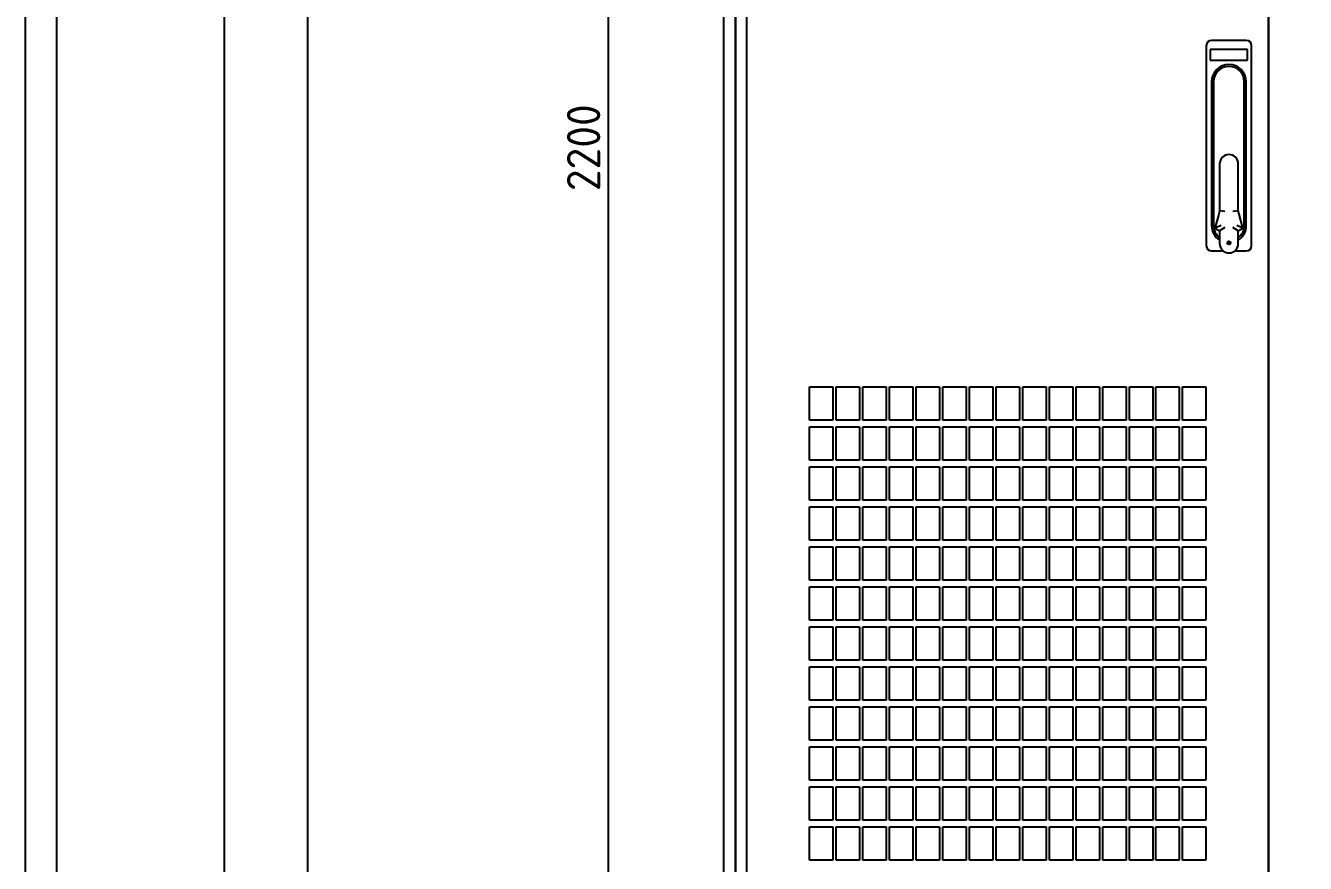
# Model space of a CAD drawing. Header units: inches. Extents: x 0 to 420, y 0 to 297.
# Drawn here: x 0.5 to 77.3, y 150.2 to 200.5 of the extents above; entities that cross this region are included whole.
import ezdxf
from ezdxf.enums import TextEntityAlignment as Align

# ---------------------------------------------------------------- set-up
doc = ezdxf.new("R2010")
doc.units = ezdxf.units.IN
doc.layers.add('Default', color=7, linetype='Continuous')
doc.layers.add('DV1_Default', color=7, linetype='Continuous')
doc.styles.add('SEACAD_seiso_ttf', font='seiso.ttf', dxfattribs={"height": 2})
doc.dimstyles.new('ISO', dxfattribs={"dimtxt": 2, "dimasz": 2, "dimexe": 1, "dimexo": 0, "dimgap": 1, "dimtad": 1, "dimlfac": 12.5, "dimtxsty": 'SEACAD_seiso_ttf', "dimblk1": '_SE_FILLED', "dimblk2": '_SE_FILLED', "dimsah": 1, "dimcen": 1, "dimclrd": 7, "dimclre": 7, "dimclrt": 7, "dimadec": 0, "dimazin": 0, "dimtfac": 1, "dimtmove": 0, "dimatfit": 3, "dimfxl": 1, "dimtolj": 1, "dimarcsym": 0})

# ---------------------------------------------------------------- blocks, each defined once
blk = doc.blocks.new('SE')
at = {"layer": 'DV1_Default', "color": 7, "linetype": 'Continuous', "ltscale": 25.4}
for p, q in [((42.389, 280.566), (42.389, 105.286)), ((43.109, 280.566), (43.109, 105.286)), ((43.109, 280.566), (43.109, 105.286)), ((43.109, 280.566), (43.109, 105.286)), ((43.109, 280.566), (43.109, 105.286)), ((43.109, 280.566), (43.109, 105.286)), ((43.109, 280.566), (43.109, 121.286)), ((43.109, 105.286), (43.109, 280.566)), ((43.109, 280.566), (43.109, 105.286)), ((43.109, 105.286), (43.109, 280.566)), ((43.109, 105.286), (43.109, 280.566)), ((43.109, 105.286), (43.109, 280.566)), ((43.109, 280.566), (43.109, 105.286)), ((43.109, 280.566), (43.109, 105.286)), ((43.109, 280.566), (43.109, 105.286)), ((43.109, 280.566), (43.109, 121.286)), ((43.109, 105.286), (43.109, 280.566)), ((43.109, 280.566), (43.109, 105.286)), ((43.109, 105.286), (43.109, 280.566)), ((43.789, 110.326), (43.789, 275.526)), ((43.789, 110.326), (43.789, 275.526)), ((75.109, 110.326), (75.109, 275.526)), ((43.109, 105.286), (43.109, 264.566)), ((43.109, 105.286), (43.109, 264.566)), ((43.109, 105.286), (43.109, 264.566)), ((43.109, 105.286), (43.109, 264.566)), ((43.109, 105.286), (43.109, 264.566)), ((43.109, 105.286), (43.109, 264.566)), ((43.109, 105.286), (43.109, 264.566)), ((43.109, 105.286), (43.109, 264.566)), ((43.109, 105.286), (43.109, 264.566)), ((43.109, 105.286), (43.109, 264.566)), ((43.109, 105.286), (43.109, 264.566)), ((43.109, 105.286), (43.109, 264.566)), ((75.109, 259.526), (75.109, 110.326)), ((71.37, 199.249), (71.37, 187.249)), ((71.61, 199.029), (71.61, 198.389)), ((73.85, 199.029), (71.61, 199.029)), ((73.77, 199.569), (71.69, 199.569)), ((73.85, 198.389), (73.85, 199.029)), ((74.09, 187.249), (74.09, 199.249)), ((71.61, 198.389), (73.85, 198.389)), ((71.69, 197.089), (71.69, 188.449)), ((71.81, 197.089), (71.81, 188.449)), ((73.65, 188.449), (73.65, 197.089)), ((73.77, 188.449), (73.77, 197.089)), ((72.17, 192.154), (72.17, 189.337)), ((73.29, 189.337), (73.29, 192.154)), ((72.115, 189.13), (71.89, 188.288)), ((72.17, 189.337), (72.115, 189.13)), ((72.49, 189.295), (72.17, 189.337)), ((73.29, 189.337), (72.97, 189.295)), ((73.346, 189.13), (73.29, 189.337)), ((73.57, 188.288), (73.346, 189.13)), ((72.266, 188.454), (71.89, 188.288)), ((71.89, 188.288), (72.17, 188.143)), ((72.49, 188.338), (72.17, 188.143)), ((73.29, 188.143), (72.97, 188.338)), ((73.57, 188.288), (73.195, 188.454)), ((73.29, 188.143), (73.57, 188.288)), ((72.17, 188.143), (72.17, 187.369)), ((73.29, 187.369), (73.29, 188.143)), ((71.69, 186.929), (72.384, 186.929)), ((73.076, 186.929), (73.77, 186.929)), ((47.549, 176.766), (47.549, 178.766)), ((47.549, 178.766), (48.949, 178.766)), ((48.949, 178.766), (48.949, 176.766)), ((49.149, 176.766), (49.149, 178.766)), ((49.149, 178.766), (50.549, 178.766)), ((50.549, 178.766), (50.549, 176.766)), ((50.749, 176.766), (50.749, 178.766)), ((50.749, 178.766), (52.149, 178.766)), ((52.149, 178.766), (52.149, 176.766)), ((52.349, 176.766), (52.349, 178.766)), ((52.349, 178.766), (53.749, 178.766)), ((53.749, 178.766), (53.749, 176.766)), ((53.949, 176.766), (53.949, 178.766)), ((53.949, 178.766), (55.349, 178.766)), ((55.349, 178.766), (55.349, 176.766)), ((55.549, 176.766), (55.549, 178.766)), ((55.549, 178.766), (56.949, 178.766)), ((56.949, 178.766), (56.949, 176.766)), ((57.149, 176.766), (57.149, 178.766)), ((57.149, 178.766), (58.549, 178.766)), ((58.549, 178.766), (58.549, 176.766)), ((58.749, 176.766), (58.749, 178.766)), ((58.749, 178.766), (60.149, 178.766)), ((60.149, 178.766), (60.149, 176.766)), ((60.349, 176.766), (60.349, 178.766)), ((60.349, 178.766), (61.749, 178.766)), ((61.749, 178.766), (61.749, 176.766)), ((61.949, 176.766), (61.949, 178.766)), ((61.949, 178.766), (63.349, 178.766)), ((63.349, 178.766), (63.349, 176.766)), ((63.549, 176.766), (63.549, 178.766)), ((63.549, 178.766), (64.949, 178.766)), ((64.949, 178.766), (64.949, 176.766)), ((65.149, 176.766), (65.149, 178.766)), ((65.149, 178.766), (66.549, 178.766)), ((66.549, 178.766), (66.549, 176.766)), ((66.749, 176.766), (66.749, 178.766)), ((66.749, 178.766), (68.149, 178.766)), ((68.149, 178.766), (68.149, 176.766)), ((68.349, 176.766), (68.349, 178.766)), ((68.349, 178.766), (69.749, 178.766)), ((69.749, 178.766), (69.749, 176.766)), ((69.949, 176.766), (69.949, 178.766)), ((69.949, 178.766), (71.349, 178.766)), ((71.349, 178.766), (71.349, 176.766)), ((48.949, 176.766), (47.549, 176.766)), ((50.549, 176.766), (49.149, 176.766)), ((52.149, 176.766), (50.749, 176.766)), ((53.749, 176.766), (52.349, 176.766)), ((55.349, 176.766), (53.949, 176.766)), ((56.949, 176.766), (55.549, 176.766)), ((58.549, 176.766), (57.149, 176.766)), ((60.149, 176.766), (58.749, 176.766)), ((61.749, 176.766), (60.349, 176.766)), ((63.349, 176.766), (61.949, 176.766)), ((64.949, 176.766), (63.549, 176.766)), ((66.549, 176.766), (65.149, 176.766)), ((68.149, 176.766), (66.749, 176.766)), ((69.749, 176.766), (68.349, 176.766)), ((71.349, 176.766), (69.949, 176.766)), ((47.549, 174.366), (47.549, 176.366)), ((47.549, 176.366), (48.949, 176.366)), ((48.949, 176.366), (48.949, 174.366)), ((49.149, 174.366), (49.149, 176.366)), ((49.149, 176.366), (50.549, 176.366)), ((50.549, 176.366), (50.549, 174.366)), ((50.749, 174.366), (50.749, 176.366)), ((50.749, 176.366), (52.149, 176.366)), ((52.149, 176.366), (52.149, 174.366)), ((52.349, 174.366), (52.349, 176.366)), ((52.349, 176.366), (53.749, 176.366)), ((53.749, 176.366), (53.749, 174.366)), ((53.949, 174.366), (53.949, 176.366)), ((53.949, 176.366), (55.349, 176.366)), ((55.349, 176.366), (55.349, 174.366)), ((55.549, 174.366), (55.549, 176.366)), ((55.549, 176.366), (56.949, 176.366)), ((56.949, 176.366), (56.949, 174.366)), ((57.149, 174.366), (57.149, 176.366)), ((57.149, 176.366), (58.549, 176.366)), ((58.549, 176.366), (58.549, 174.366)), ((58.749, 174.366), (58.749, 176.366)), ((58.749, 176.366), (60.149, 176.366)), ((60.149, 176.366), (60.149, 174.366)), ((60.349, 174.366), (60.349, 176.366)), ((60.349, 176.366), (61.749, 176.366)), ((61.749, 176.366), (61.749, 174.366)), ((61.949, 174.366), (61.949, 176.366)), ((61.949, 176.366), (63.349, 176.366)), ((63.349, 176.366), (63.349, 174.366)), ((63.549, 174.366), (63.549, 176.366)), ((63.549, 176.366), (64.949, 176.366)), ((64.949, 176.366), (64.949, 174.366)), ((65.149, 174.366), (65.149, 176.366)), ((65.149, 176.366), (66.549, 176.366)), ((66.549, 176.366), (66.549, 174.366)), ((66.749, 174.366), (66.749, 176.366)), ((66.749, 176.366), (68.149, 176.366)), ((68.149, 176.366), (68.149, 174.366)), ((68.349, 174.366), (68.349, 176.366)), ((68.349, 176.366), (69.749, 176.366)), ((69.749, 176.366), (69.749, 174.366)), ((69.949, 174.366), (69.949, 176.366)), ((69.949, 176.366), (71.349, 176.366)), ((71.349, 176.366), (71.349, 174.366)), ((48.949, 174.366), (47.549, 174.366)), ((47.549, 171.966), (47.549, 173.966)), ((47.549, 173.966), (48.949, 173.966)), ((48.949, 173.966), (48.949, 171.966)), ((50.549, 174.366), (49.149, 174.366)), ((49.149, 171.966), (49.149, 173.966)), ((49.149, 173.966), (50.549, 173.966)), ((50.549, 173.966), (50.549, 171.966)), ((52.149, 174.366), (50.749, 174.366)), ((50.749, 171.966), (50.749, 173.966)), ((50.749, 173.966), (52.149, 173.966)), ((52.149, 173.966), (52.149, 171.966)), ((53.749, 174.366), (52.349, 174.366)), ((52.349, 171.966), (52.349, 173.966)), ((52.349, 173.966), (53.749, 173.966)), ((53.749, 173.966), (53.749, 171.966)), ((55.349, 174.366), (53.949, 174.366)), ((53.949, 171.966), (53.949, 173.966)), ((53.949, 173.966), (55.349, 173.966)), ((55.349, 173.966), (55.349, 171.966)), ((56.949, 174.366), (55.549, 174.366)), ((55.549, 171.966), (55.549, 173.966)), ((55.549, 173.966), (56.949, 173.966)), ((56.949, 173.966), (56.949, 171.966)), ((58.549, 174.366), (57.149, 174.366)), ((57.149, 171.966), (57.149, 173.966)), ((57.149, 173.966), (58.549, 173.966)), ((58.549, 173.966), (58.549, 171.966)), ((60.149, 174.366), (58.749, 174.366)), ((58.749, 171.966), (58.749, 173.966)), ((58.749, 173.966), (60.149, 173.966)), ((60.149, 173.966), (60.149, 171.966)), ((61.749, 174.366), (60.349, 174.366)), ((60.349, 171.966), (60.349, 173.966)), ((60.349, 173.966), (61.749, 173.966)), ((61.749, 173.966), (61.749, 171.966)), ((63.349, 174.366), (61.949, 174.366)), ((61.949, 171.966), (61.949, 173.966)), ((61.949, 173.966), (63.349, 173.966)), ((63.349, 173.966), (63.349, 171.966)), ((64.949, 174.366), (63.549, 174.366)), ((63.549, 171.966), (63.549, 173.966)), ((63.549, 173.966), (64.949, 173.966)), ((64.949, 173.966), (64.949, 171.966)), ((66.549, 174.366), (65.149, 174.366)), ((65.149, 171.966), (65.149, 173.966)), ((65.149, 173.966), (66.549, 173.966)), ((66.549, 173.966), (66.549, 171.966)), ((68.149, 174.366), (66.749, 174.366)), ((66.749, 171.966), (66.749, 173.966)), ((66.749, 173.966), (68.149, 173.966)), ((68.149, 173.966), (68.149, 171.966)), ((69.749, 174.366), (68.349, 174.366)), ((68.349, 171.966), (68.349, 173.966)), ((68.349, 173.966), (69.749, 173.966)), ((69.749, 173.966), (69.749, 171.966)), ((71.349, 174.366), (69.949, 174.366)), ((69.949, 171.966), (69.949, 173.966)), ((69.949, 173.966), (71.349, 173.966)), ((71.349, 173.966), (71.349, 171.966)), ((48.949, 171.966), (47.549, 171.966)), ((47.549, 169.566), (47.549, 171.566)), ((47.549, 171.566), (48.949, 171.566)), ((48.949, 171.566), (48.949, 169.566)), ((50.549, 171.966), (49.149, 171.966)), ((49.149, 169.566), (49.149, 171.566)), ((49.149, 171.566), (50.549, 171.566)), ((50.549, 171.566), (50.549, 169.566)), ((52.149, 171.966), (50.749, 171.966)), ((50.749, 169.566), (50.749, 171.566)), ((50.749, 171.566), (52.149, 171.566)), ((52.149, 171.566), (52.149, 169.566)), ((53.749, 171.966), (52.349, 171.966)), ((52.349, 169.566), (52.349, 171.566)), ((52.349, 171.566), (53.749, 171.566)), ((53.749, 171.566), (53.749, 169.566)), ((55.349, 171.966), (53.949, 171.966)), ((53.949, 169.566), (53.949, 171.566)), ((53.949, 171.566), (55.349, 171.566)), ((55.349, 171.566), (55.349, 169.566)), ((56.949, 171.966), (55.549, 171.966)), ((55.549, 169.566), (55.549, 171.566)), ((55.549, 171.566), (56.949, 171.566)), ((56.949, 171.566), (56.949, 169.566)), ((58.549, 171.966), (57.149, 171.966)), ((57.149, 169.566), (57.149, 171.566)), ((57.149, 171.566), (58.549, 171.566)), ((58.549, 171.566), (58.549, 169.566)), ((60.149, 171.966), (58.749, 171.966)), ((58.749, 169.566), (58.749, 171.566)), ((58.749, 171.566), (60.149, 171.566)), ((60.149, 171.566), (60.149, 169.566)), ((61.749, 171.966), (60.349, 171.966)), ((60.349, 169.566), (60.349, 171.566)), ((60.349, 171.566), (61.749, 171.566)), ((61.749, 171.566), (61.749, 169.566)), ((63.349, 171.966), (61.949, 171.966)), ((61.949, 169.566), (61.949, 171.566)), ((61.949, 171.566), (63.349, 171.566)), ((63.349, 171.566), (63.349, 169.566)), ((64.949, 171.966), (63.549, 171.966)), ((63.549, 169.566), (63.549, 171.566)), ((63.549, 171.566), (64.949, 171.566)), ((64.949, 171.566), (64.949, 169.566)), ((66.549, 171.966), (65.149, 171.966)), ((65.149, 169.566), (65.149, 171.566)), ((65.149, 171.566), (66.549, 171.566)), ((66.549, 171.566), (66.549, 169.566)), ((68.149, 171.966), (66.749, 171.966)), ((66.749, 169.566), (66.749, 171.566)), ((66.749, 171.566), (68.149, 171.566)), ((68.149, 171.566), (68.149, 169.566)), ((69.749, 171.966), (68.349, 171.966)), ((68.349, 169.566), (68.349, 171.566)), ((68.349, 171.566), (69.749, 171.566)), ((69.749, 171.566), (69.749, 169.566)), ((71.349, 171.966), (69.949, 171.966)), ((69.949, 169.566), (69.949, 171.566)), ((69.949, 171.566), (71.349, 171.566)), ((71.349, 171.566), (71.349, 169.566)), ((48.949, 169.566), (47.549, 169.566)), ((47.549, 167.166), (47.549, 169.166)), ((47.549, 169.166), (48.949, 169.166)), ((48.949, 169.166), (48.949, 167.166)), ((50.549, 169.566), (49.149, 169.566)), ((49.149, 167.166), (49.149, 169.166)), ((49.149, 169.166), (50.549, 169.166)), ((50.549, 169.166), (50.549, 167.166)), ((52.149, 169.566), (50.749, 169.566)), ((50.749, 167.166), (50.749, 169.166)), ((50.749, 169.166), (52.149, 169.166)), ((52.149, 169.166), (52.149, 167.166)), ((53.749, 169.566), (52.349, 169.566)), ((52.349, 167.166), (52.349, 169.166)), ((52.349, 169.166), (53.749, 169.166)), ((53.749, 169.166), (53.749, 167.166)), ((55.349, 169.566), (53.949, 169.566)), ((53.949, 167.166), (53.949, 169.166)), ((53.949, 169.166), (55.349, 169.166)), ((55.349, 169.166), (55.349, 167.166)), ((56.949, 169.566), (55.549, 169.566)), ((55.549, 167.166), (55.549, 169.166)), ((55.549, 169.166), (56.949, 169.166)), ((56.949, 169.166), (56.949, 167.166)), ((58.549, 169.566), (57.149, 169.566)), ((57.149, 167.166), (57.149, 169.166)), ((57.149, 169.166), (58.549, 169.166)), ((58.549, 169.166), (58.549, 167.166)), ((60.149, 169.566), (58.749, 169.566)), ((58.749, 167.166), (58.749, 169.166)), ((58.749, 169.166), (60.149, 169.166)), ((60.149, 169.166), (60.149, 167.166)), ((61.749, 169.566), (60.349, 169.566)), ((60.349, 167.166), (60.349, 169.166)), ((60.349, 169.166), (61.749, 169.166)), ((61.749, 169.166), (61.749, 167.166)), ((63.349, 169.566), (61.949, 169.566)), ((61.949, 167.166), (61.949, 169.166)), ((61.949, 169.166), (63.349, 169.166)), ((63.349, 169.166), (63.349, 167.166)), ((64.949, 169.566), (63.549, 169.566)), ((63.549, 167.166), (63.549, 169.166)), ((63.549, 169.166), (64.949, 169.166)), ((64.949, 169.166), (64.949, 167.166)), ((66.549, 169.566), (65.149, 169.566)), ((65.149, 167.166), (65.149, 169.166)), ((65.149, 169.166), (66.549, 169.166)), ((66.549, 169.166), (66.549, 167.166)), ((68.149, 169.566), (66.749, 169.566)), ((66.749, 167.166), (66.749, 169.166)), ((66.749, 169.166), (68.149, 169.166)), ((68.149, 169.166), (68.149, 167.166)), ((69.749, 169.566), (68.349, 169.566)), ((68.349, 167.166), (68.349, 169.166)), ((68.349, 169.166), (69.749, 169.166)), ((69.749, 169.166), (69.749, 167.166)), ((71.349, 169.566), (69.949, 169.566)), ((69.949, 167.166), (69.949, 169.166)), ((69.949, 169.166), (71.349, 169.166)), ((71.349, 169.166), (71.349, 167.166)), ((48.949, 167.166), (47.549, 167.166)), ((47.549, 164.766), (47.549, 166.766)), ((47.549, 166.766), (48.949, 166.766)), ((48.949, 166.766), (48.949, 164.766)), ((50.549, 167.166), (49.149, 167.166)), ((49.149, 164.766), (49.149, 166.766)), ((49.149, 166.766), (50.549, 166.766)), ((50.549, 166.766), (50.549, 164.766)), ((52.149, 167.166), (50.749, 167.166)), ((50.749, 164.766), (50.749, 166.766)), ((50.749, 166.766), (52.149, 166.766)), ((52.149, 166.766), (52.149, 164.766)), ((53.749, 167.166), (52.349, 167.166)), ((52.349, 164.766), (52.349, 166.766)), ((52.349, 166.766), (53.749, 166.766)), ((53.749, 166.766), (53.749, 164.766)), ((55.349, 167.166), (53.949, 167.166)), ((53.949, 164.766), (53.949, 166.766)), ((53.949, 166.766), (55.349, 166.766)), ((55.349, 166.766), (55.349, 164.766)), ((56.949, 167.166), (55.549, 167.166)), ((55.549, 164.766), (55.549, 166.766)), ((55.549, 166.766), (56.949, 166.766)), ((56.949, 166.766), (56.949, 164.766)), ((58.549, 167.166), (57.149, 167.166)), ((57.149, 164.766), (57.149, 166.766)), ((57.149, 166.766), (58.549, 166.766)), ((58.549, 166.766), (58.549, 164.766)), ((60.149, 167.166), (58.749, 167.166)), ((58.749, 164.766), (58.749, 166.766)), ((58.749, 166.766), (60.149, 166.766)), ((60.149, 166.766), (60.149, 164.766)), ((61.749, 167.166), (60.349, 167.166)), ((60.349, 164.766), (60.349, 166.766)), ((60.349, 166.766), (61.749, 166.766)), ((61.749, 166.766), (61.749, 164.766)), ((63.349, 167.166), (61.949, 167.166)), ((61.949, 164.766), (61.949, 166.766)), ((61.949, 166.766), (63.349, 166.766)), ((63.349, 166.766), (63.349, 164.766)), ((64.949, 167.166), (63.549, 167.166)), ((63.549, 164.766), (63.549, 166.766)), ((63.549, 166.766), (64.949, 166.766)), ((64.949, 166.766), (64.949, 164.766)), ((66.549, 167.166), (65.149, 167.166)), ((65.149, 164.766), (65.149, 166.766)), ((65.149, 166.766), (66.549, 166.766)), ((66.549, 166.766), (66.549, 164.766)), ((68.149, 167.166), (66.749, 167.166)), ((66.749, 164.766), (66.749, 166.766)), ((66.749, 166.766), (68.149, 166.766)), ((68.149, 166.766), (68.149, 164.766)), ((69.749, 167.166), (68.349, 167.166)), ((68.349, 164.766), (68.349, 166.766)), ((68.349, 166.766), (69.749, 166.766)), ((69.749, 166.766), (69.749, 164.766)), ((71.349, 167.166), (69.949, 167.166)), ((69.949, 164.766), (69.949, 166.766)), ((69.949, 166.766), (71.349, 166.766)), ((71.349, 166.766), (71.349, 164.766)), ((48.949, 164.766), (47.549, 164.766)), ((50.549, 164.766), (49.149, 164.766)), ((52.149, 164.766), (50.749, 164.766)), ((53.749, 164.766), (52.349, 164.766)), ((55.349, 164.766), (53.949, 164.766)), ((56.949, 164.766), (55.549, 164.766)), ((58.549, 164.766), (57.149, 164.766)), ((60.149, 164.766), (58.749, 164.766)), ((61.749, 164.766), (60.349, 164.766)), ((63.349, 164.766), (61.949, 164.766)), ((64.949, 164.766), (63.549, 164.766)), ((66.549, 164.766), (65.149, 164.766)), ((68.149, 164.766), (66.749, 164.766)), ((69.749, 164.766), (68.349, 164.766)), ((71.349, 164.766), (69.949, 164.766)), ((47.549, 162.366), (47.549, 164.366)), ((47.549, 164.366), (48.949, 164.366)), ((48.949, 164.366), (48.949, 162.366)), ((49.149, 162.366), (49.149, 164.366)), ((49.149, 164.366), (50.549, 164.366)), ((50.549, 164.366), (50.549, 162.366)), ((50.749, 162.366), (50.749, 164.366)), ((50.749, 164.366), (52.149, 164.366)), ((52.149, 164.366), (52.149, 162.366)), ((52.349, 162.366), (52.349, 164.366)), ((52.349, 164.366), (53.749, 164.366)), ((53.749, 164.366), (53.749, 162.366)), ((53.949, 162.366), (53.949, 164.366)), ((53.949, 164.366), (55.349, 164.366)), ((55.349, 164.366), (55.349, 162.366)), ((55.549, 162.366), (55.549, 164.366)), ((55.549, 164.366), (56.949, 164.366)), ((56.949, 164.366), (56.949, 162.366)), ((57.149, 162.366), (57.149, 164.366)), ((57.149, 164.366), (58.549, 164.366)), ((58.549, 164.366), (58.549, 162.366)), ((58.749, 162.366), (58.749, 164.366)), ((58.749, 164.366), (60.149, 164.366)), ((60.149, 164.366), (60.149, 162.366)), ((60.349, 162.366), (60.349, 164.366)), ((60.349, 164.366), (61.749, 164.366)), ((61.749, 164.366), (61.749, 162.366)), ((61.949, 162.366), (61.949, 164.366)), ((61.949, 164.366), (63.349, 164.366)), ((63.349, 164.366), (63.349, 162.366)), ((63.549, 162.366), (63.549, 164.366)), ((63.549, 164.366), (64.949, 164.366)), ((64.949, 164.366), (64.949, 162.366)), ((65.149, 162.366), (65.149, 164.366)), ((65.149, 164.366), (66.549, 164.366)), ((66.549, 164.366), (66.549, 162.366)), ((66.749, 162.366), (66.749, 164.366)), ((66.749, 164.366), (68.149, 164.366)), ((68.149, 164.366), (68.149, 162.366)), ((68.349, 162.366), (68.349, 164.366)), ((68.349, 164.366), (69.749, 164.366)), ((69.749, 164.366), (69.749, 162.366)), ((69.949, 162.366), (69.949, 164.366)), ((69.949, 164.366), (71.349, 164.366)), ((71.349, 164.366), (71.349, 162.366)), ((48.949, 162.366), (47.549, 162.366)), ((50.549, 162.366), (49.149, 162.366)), ((52.149, 162.366), (50.749, 162.366)), ((53.749, 162.366), (52.349, 162.366)), ((55.349, 162.366), (53.949, 162.366)), ((56.949, 162.366), (55.549, 162.366)), ((58.549, 162.366), (57.149, 162.366)), ((60.149, 162.366), (58.749, 162.366)), ((61.749, 162.366), (60.349, 162.366)), ((63.349, 162.366), (61.949, 162.366)), ((64.949, 162.366), (63.549, 162.366)), ((66.549, 162.366), (65.149, 162.366)), ((68.149, 162.366), (66.749, 162.366)), ((69.749, 162.366), (68.349, 162.366)), ((71.349, 162.366), (69.949, 162.366)), ((47.549, 159.966), (47.549, 161.966)), ((47.549, 161.966), (48.949, 161.966)), ((48.949, 161.966), (48.949, 159.966)), ((49.149, 159.966), (49.149, 161.966)), ((49.149, 161.966), (50.549, 161.966)), ((50.549, 161.966), (50.549, 159.966)), ((50.749, 159.966), (50.749, 161.966)), ((50.749, 161.966), (52.149, 161.966)), ((52.149, 161.966), (52.149, 159.966)), ((52.349, 159.966), (52.349, 161.966)), ((52.349, 161.966), (53.749, 161.966)), ((53.749, 161.966), (53.749, 159.966)), ((53.949, 159.966), (53.949, 161.966)), ((53.949, 161.966), (55.349, 161.966)), ((55.349, 161.966), (55.349, 159.966)), ((55.549, 159.966), (55.549, 161.966)), ((55.549, 161.966), (56.949, 161.966)), ((56.949, 161.966), (56.949, 159.966)), ((57.149, 159.966), (57.149, 161.966)), ((57.149, 161.966), (58.549, 161.966)), ((58.549, 161.966), (58.549, 159.966)), ((58.749, 159.966), (58.749, 161.966)), ((58.749, 161.966), (60.149, 161.966)), ((60.149, 161.966), (60.149, 159.966)), ((60.349, 159.966), (60.349, 161.966)), ((60.349, 161.966), (61.749, 161.966)), ((61.749, 161.966), (61.749, 159.966)), ((61.949, 159.966), (61.949, 161.966)), ((61.949, 161.966), (63.349, 161.966)), ((63.349, 161.966), (63.349, 159.966)), ((63.549, 159.966), (63.549, 161.966)), ((63.549, 161.966), (64.949, 161.966)), ((64.949, 161.966), (64.949, 159.966)), ((65.149, 159.966), (65.149, 161.966)), ((65.149, 161.966), (66.549, 161.966)), ((66.549, 161.966), (66.549, 159.966)), ((66.749, 159.966), (66.749, 161.966)), ((66.749, 161.966), (68.149, 161.966)), ((68.149, 161.966), (68.149, 159.966)), ((68.349, 159.966), (68.349, 161.966)), ((68.349, 161.966), (69.749, 161.966)), ((69.749, 161.966), (69.749, 159.966)), ((69.949, 159.966), (69.949, 161.966)), ((69.949, 161.966), (71.349, 161.966)), ((71.349, 161.966), (71.349, 159.966)), ((48.949, 159.966), (47.549, 159.966)), ((50.549, 159.966), (49.149, 159.966)), ((52.149, 159.966), (50.749, 159.966)), ((53.749, 159.966), (52.349, 159.966)), ((55.349, 159.966), (53.949, 159.966)), ((56.949, 159.966), (55.549, 159.966)), ((58.549, 159.966), (57.149, 159.966)), ((60.149, 159.966), (58.749, 159.966)), ((61.749, 159.966), (60.349, 159.966)), ((63.349, 159.966), (61.949, 159.966)), ((64.949, 159.966), (63.549, 159.966)), ((66.549, 159.966), (65.149, 159.966)), ((68.149, 159.966), (66.749, 159.966)), ((69.749, 159.966), (68.349, 159.966)), ((71.349, 159.966), (69.949, 159.966)), ((47.549, 157.566), (47.549, 159.566)), ((47.549, 159.566), (48.949, 159.566)), ((48.949, 159.566), (48.949, 157.566)), ((49.149, 157.566), (49.149, 159.566)), ((49.149, 159.566), (50.549, 159.566)), ((50.549, 159.566), (50.549, 157.566)), ((50.749, 157.566), (50.749, 159.566)), ((50.749, 159.566), (52.149, 159.566)), ((52.149, 159.566), (52.149, 157.566)), ((52.349, 157.566), (52.349, 159.566)), ((52.349, 159.566), (53.749, 159.566)), ((53.749, 159.566), (53.749, 157.566)), ((53.949, 157.566), (53.949, 159.566)), ((53.949, 159.566), (55.349, 159.566)), ((55.349, 159.566), (55.349, 157.566)), ((55.549, 157.566), (55.549, 159.566)), ((55.549, 159.566), (56.949, 159.566)), ((56.949, 159.566), (56.949, 157.566)), ((57.149, 157.566), (57.149, 159.566)), ((57.149, 159.566), (58.549, 159.566)), ((58.549, 159.566), (58.549, 157.566)), ((58.749, 157.566), (58.749, 159.566)), ((58.749, 159.566), (60.149, 159.566)), ((60.149, 159.566), (60.149, 157.566)), ((60.349, 157.566), (60.349, 159.566)), ((60.349, 159.566), (61.749, 159.566)), ((61.749, 159.566), (61.749, 157.566)), ((61.949, 157.566), (61.949, 159.566)), ((61.949, 159.566), (63.349, 159.566)), ((63.349, 159.566), (63.349, 157.566)), ((63.549, 157.566), (63.549, 159.566)), ((63.549, 159.566), (64.949, 159.566)), ((64.949, 159.566), (64.949, 157.566)), ((65.149, 157.566), (65.149, 159.566)), ((65.149, 159.566), (66.549, 159.566)), ((66.549, 159.566), (66.549, 157.566)), ((66.749, 157.566), (66.749, 159.566)), ((66.749, 159.566), (68.149, 159.566)), ((68.149, 159.566), (68.149, 157.566)), ((68.349, 157.566), (68.349, 159.566)), ((68.349, 159.566), (69.749, 159.566)), ((69.749, 159.566), (69.749, 157.566)), ((69.949, 157.566), (69.949, 159.566)), ((69.949, 159.566), (71.349, 159.566)), ((71.349, 159.566), (71.349, 157.566)), ((48.949, 157.566), (47.549, 157.566)), ((50.549, 157.566), (49.149, 157.566)), ((52.149, 157.566), (50.749, 157.566)), ((53.749, 157.566), (52.349, 157.566)), ((55.349, 157.566), (53.949, 157.566)), ((56.949, 157.566), (55.549, 157.566)), ((58.549, 157.566), (57.149, 157.566)), ((60.149, 157.566), (58.749, 157.566)), ((61.749, 157.566), (60.349, 157.566)), ((63.349, 157.566), (61.949, 157.566)), ((64.949, 157.566), (63.549, 157.566)), ((66.549, 157.566), (65.149, 157.566)), ((68.149, 157.566), (66.749, 157.566)), ((69.749, 157.566), (68.349, 157.566)), ((71.349, 157.566), (69.949, 157.566)), ((47.549, 155.166), (47.549, 157.166)), ((47.549, 157.166), (48.949, 157.166)), ((48.949, 157.166), (48.949, 155.166)), ((49.149, 155.166), (49.149, 157.166)), ((49.149, 157.166), (50.549, 157.166)), ((50.549, 157.166), (50.549, 155.166)), ((50.749, 155.166), (50.749, 157.166)), ((50.749, 157.166), (52.149, 157.166)), ((52.149, 157.166), (52.149, 155.166)), ((52.349, 155.166), (52.349, 157.166)), ((52.349, 157.166), (53.749, 157.166)), ((53.749, 157.166), (53.749, 155.166)), ((53.949, 155.166), (53.949, 157.166)), ((53.949, 157.166), (55.349, 157.166)), ((55.349, 157.166), (55.349, 155.166)), ((55.549, 155.166), (55.549, 157.166)), ((55.549, 157.166), (56.949, 157.166)), ((56.949, 157.166), (56.949, 155.166)), ((57.149, 155.166), (57.149, 157.166)), ((57.149, 157.166), (58.549, 157.166)), ((58.549, 157.166), (58.549, 155.166)), ((58.749, 155.166), (58.749, 157.166)), ((58.749, 157.166), (60.149, 157.166)), ((60.149, 157.166), (60.149, 155.166)), ((60.349, 155.166), (60.349, 157.166)), ((60.349, 157.166), (61.749, 157.166)), ((61.749, 157.166), (61.749, 155.166)), ((61.949, 155.166), (61.949, 157.166)), ((61.949, 157.166), (63.349, 157.166)), ((63.349, 157.166), (63.349, 155.166)), ((63.549, 155.166), (63.549, 157.166)), ((63.549, 157.166), (64.949, 157.166)), ((64.949, 157.166), (64.949, 155.166)), ((65.149, 155.166), (65.149, 157.166)), ((65.149, 157.166), (66.549, 157.166)), ((66.549, 157.166), (66.549, 155.166)), ((66.749, 155.166), (66.749, 157.166)), ((66.749, 157.166), (68.149, 157.166)), ((68.149, 157.166), (68.149, 155.166)), ((68.349, 155.166), (68.349, 157.166)), ((68.349, 157.166), (69.749, 157.166)), ((69.749, 157.166), (69.749, 155.166)), ((69.949, 155.166), (69.949, 157.166)), ((69.949, 157.166), (71.349, 157.166)), ((71.349, 157.166), (71.349, 155.166)), ((48.949, 155.166), (47.549, 155.166)), ((47.549, 152.766), (47.549, 154.766)), ((47.549, 154.766), (48.949, 154.766)), ((48.949, 154.766), (48.949, 152.766)), ((50.549, 155.166), (49.149, 155.166)), ((49.149, 152.766), (49.149, 154.766)), ((49.149, 154.766), (50.549, 154.766)), ((50.549, 154.766), (50.549, 152.766)), ((52.149, 155.166), (50.749, 155.166)), ((50.749, 152.766), (50.749, 154.766)), ((50.749, 154.766), (52.149, 154.766)), ((52.149, 154.766), (52.149, 152.766)), ((53.749, 155.166), (52.349, 155.166)), ((52.349, 152.766), (52.349, 154.766)), ((52.349, 154.766), (53.749, 154.766)), ((53.749, 154.766), (53.749, 152.766)), ((55.349, 155.166), (53.949, 155.166)), ((53.949, 152.766), (53.949, 154.766)), ((53.949, 154.766), (55.349, 154.766)), ((55.349, 154.766), (55.349, 152.766)), ((56.949, 155.166), (55.549, 155.166)), ((55.549, 152.766), (55.549, 154.766)), ((55.549, 154.766), (56.949, 154.766)), ((56.949, 154.766), (56.949, 152.766)), ((58.549, 155.166), (57.149, 155.166)), ((57.149, 152.766), (57.149, 154.766)), ((57.149, 154.766), (58.549, 154.766)), ((58.549, 154.766), (58.549, 152.766)), ((60.149, 155.166), (58.749, 155.166)), ((58.749, 152.766), (58.749, 154.766)), ((58.749, 154.766), (60.149, 154.766)), ((60.149, 154.766), (60.149, 152.766)), ((61.749, 155.166), (60.349, 155.166)), ((60.349, 152.766), (60.349, 154.766)), ((60.349, 154.766), (61.749, 154.766)), ((61.749, 154.766), (61.749, 152.766)), ((63.349, 155.166), (61.949, 155.166)), ((61.949, 152.766), (61.949, 154.766)), ((61.949, 154.766), (63.349, 154.766)), ((63.349, 154.766), (63.349, 152.766)), ((64.949, 155.166), (63.549, 155.166)), ((63.549, 152.766), (63.549, 154.766)), ((63.549, 154.766), (64.949, 154.766)), ((64.949, 154.766), (64.949, 152.766)), ((66.549, 155.166), (65.149, 155.166)), ((65.149, 152.766), (65.149, 154.766)), ((65.149, 154.766), (66.549, 154.766)), ((66.549, 154.766), (66.549, 152.766)), ((68.149, 155.166), (66.749, 155.166)), ((66.749, 152.766), (66.749, 154.766)), ((66.749, 154.766), (68.149, 154.766)), ((68.149, 154.766), (68.149, 152.766)), ((69.749, 155.166), (68.349, 155.166)), ((68.349, 152.766), (68.349, 154.766)), ((68.349, 154.766), (69.749, 154.766)), ((69.749, 154.766), (69.749, 152.766)), ((71.349, 155.166), (69.949, 155.166)), ((69.949, 152.766), (69.949, 154.766)), ((69.949, 154.766), (71.349, 154.766)), ((71.349, 154.766), (71.349, 152.766)), ((48.949, 152.766), (47.549, 152.766)), ((47.549, 150.366), (47.549, 152.366)), ((47.549, 152.366), (48.949, 152.366)), ((48.949, 152.366), (48.949, 150.366)), ((50.549, 152.766), (49.149, 152.766)), ((49.149, 150.366), (49.149, 152.366)), ((49.149, 152.366), (50.549, 152.366)), ((50.549, 152.366), (50.549, 150.366)), ((52.149, 152.766), (50.749, 152.766)), ((50.749, 150.366), (50.749, 152.366)), ((50.749, 152.366), (52.149, 152.366)), ((52.149, 152.366), (52.149, 150.366)), ((53.749, 152.766), (52.349, 152.766)), ((52.349, 150.366), (52.349, 152.366)), ((52.349, 152.366), (53.749, 152.366)), ((53.749, 152.366), (53.749, 150.366)), ((55.349, 152.766), (53.949, 152.766)), ((53.949, 150.366), (53.949, 152.366)), ((53.949, 152.366), (55.349, 152.366)), ((55.349, 152.366), (55.349, 150.366)), ((56.949, 152.766), (55.549, 152.766)), ((55.549, 150.366), (55.549, 152.366)), ((55.549, 152.366), (56.949, 152.366)), ((56.949, 152.366), (56.949, 150.366)), ((58.549, 152.766), (57.149, 152.766)), ((57.149, 150.366), (57.149, 152.366)), ((57.149, 152.366), (58.549, 152.366)), ((58.549, 152.366), (58.549, 150.366)), ((60.149, 152.766), (58.749, 152.766)), ((58.749, 150.366), (58.749, 152.366)), ((58.749, 152.366), (60.149, 152.366)), ((60.149, 152.366), (60.149, 150.366)), ((61.749, 152.766), (60.349, 152.766)), ((60.349, 150.366), (60.349, 152.366)), ((60.349, 152.366), (61.749, 152.366)), ((61.749, 152.366), (61.749, 150.366)), ((63.349, 152.766), (61.949, 152.766)), ((61.949, 150.366), (61.949, 152.366)), ((61.949, 152.366), (63.349, 152.366)), ((63.349, 152.366), (63.349, 150.366)), ((64.949, 152.766), (63.549, 152.766)), ((63.549, 150.366), (63.549, 152.366)), ((63.549, 152.366), (64.949, 152.366)), ((64.949, 152.366), (64.949, 150.366)), ((66.549, 152.766), (65.149, 152.766)), ((65.149, 150.366), (65.149, 152.366)), ((65.149, 152.366), (66.549, 152.366)), ((66.549, 152.366), (66.549, 150.366)), ((68.149, 152.766), (66.749, 152.766)), ((66.749, 150.366), (66.749, 152.366)), ((66.749, 152.366), (68.149, 152.366)), ((68.149, 152.366), (68.149, 150.366)), ((69.749, 152.766), (68.349, 152.766)), ((68.349, 150.366), (68.349, 152.366)), ((68.349, 152.366), (69.749, 152.366)), ((69.749, 152.366), (69.749, 150.366)), ((71.349, 152.766), (69.949, 152.766)), ((69.949, 150.366), (69.949, 152.366)), ((69.949, 152.366), (71.349, 152.366)), ((71.349, 152.366), (71.349, 150.366)), ((48.949, 150.366), (47.549, 150.366)), ((50.549, 150.366), (49.149, 150.366)), ((52.149, 150.366), (50.749, 150.366)), ((53.749, 150.366), (52.349, 150.366)), ((55.349, 150.366), (53.949, 150.366)), ((56.949, 150.366), (55.549, 150.366)), ((58.549, 150.366), (57.149, 150.366)), ((60.149, 150.366), (58.749, 150.366)), ((61.749, 150.366), (60.349, 150.366)), ((63.349, 150.366), (61.949, 150.366)), ((64.949, 150.366), (63.549, 150.366)), ((66.549, 150.366), (65.149, 150.366)), ((68.149, 150.366), (66.749, 150.366)), ((69.749, 150.366), (68.349, 150.366)), ((71.349, 150.366), (69.949, 150.366))]:
    blk.add_line(p, q, dxfattribs=at)
blk.add_circle((72.73, 187.409), 0.1, dxfattribs=at)
for centre, radius, start, end in [((71.69, 199.249), 0.32, 90, 180), ((73.77, 199.249), 0.32, 0, 90), ((72.73, 197.089), 1.04, 0, 180), ((72.73, 197.089), 0.92, 0, 180), ((72.73, 192.154), 0.56, 0, 180), ((72.73, 188.449), 1.04, 180, 237.42103), ((72.73, 188.449), 0.92, 180, 232.50475), ((72.73, 188.449), 1.04, 302.57897, 360), ((72.73, 188.449), 0.92, 307.49525, 360), ((71.69, 187.249), 0.32, 180, 270), ((72.73, 187.369), 0.56, 180, 360), ((72.73, 188.449), 1.04, 264.48867, 275.51133), ((73.77, 187.249), 0.32, 270, 360)]:
    blk.add_arc(centre, radius, start, end, dxfattribs=at)
blk = doc.blocks.new('DMBLK1')
at = {"layer": 'Default', "linetype": 'Continuous', "ltscale": 25.4}
for points in [[(35.15, 278.926), (35.816, 278.926), (35.483, 280.926)], [(35.15, 106.926), (35.483, 104.926), (35.816, 106.926)]]:
    blk.add_hatch(color=7, dxfattribs=at).paths.add_polyline_path(points)
at = {"layer": 'Default', "color": 7, "linetype": 'Continuous', "ltscale": 25.4}
for p, q in [((107.467, 280.926), (34.483, 280.926)), ((35.483, 104.926), (35.483, 280.926)), ((109.469, 104.926), (34.483, 104.926))]:
    blk.add_line(p, q, dxfattribs=at)
at = {"layer": 'Default', "color": 7, "linetype": 'Continuous', "lineweight": 13, "ltscale": 25.4, "const_width": 0.00015}
for points in [[(35.15, 278.926), (35.483, 280.926), (35.816, 278.926), (35.15, 278.926)], [(35.15, 106.926), (35.483, 104.926), (35.816, 106.926), (35.15, 106.926)]]:
    blk.add_lwpolyline(points, close=True, dxfattribs=at)
at = {"layer": 'Default', "color": 7, "linetype": 'Continuous', "ltscale": 25.4, "style": 'SEACAD_seiso_ttf'}
blk.add_text('2200', height=2, rotation=90, dxfattribs=at).set_placement((32.983, 190.517), align=Align.TOP_LEFT)
blk = doc.blocks.new('_SE_FILLED')
blk.add_line((0, 0), (-1, 0))
blk.add_solid([(0, 0), (-1, -0.1665), (-1, 0.1665), (0, 0)])

msp = doc.modelspace()

# ---------------------------------------------------------------- linework, layer by layer
at = {"layer": 'Default', "color": 7, "linetype": 'Continuous', "ltscale": 25.4}
for p, q in [((0.47937, 0.42259), (0.47937, 297.36635)), ((2.35369, 2.33873), (2.35369, 295.36794)), ((12.41855, 22.37803), (12.41855, 295.36794)), ((17.40532, 295.36794), (17.40532, 2.28877))]:
    msp.add_line(p, q, dxfattribs=at)

# ---------------------------------------------------------------- block references
at = {"layer": 'Default'}
msp.add_blockref('SE', (0, 0), dxfattribs=at)

# ---------------------------------------------------------------- dimensions: what is measured, and where the dimension line sits
at = {"layer": 'Default', "color": 7, "linetype": 'Continuous', "ltscale": 25.4}
dim = msp.add_linear_dim(base=(35.48311, 280.92563), p1=(109.4694, 104.92564), p2=(107.46682, 280.92563), angle=90, text='\\A1;<>', dimstyle='ISO', dxfattribs=at)
dim.commit()
dim.dimension.update_dxf_attribs({"geometry": 'DMBLK1', "text_midpoint": (35.48311, 192.92563), "dimtype": 160})

doc.saveas('drawing.dxf')
